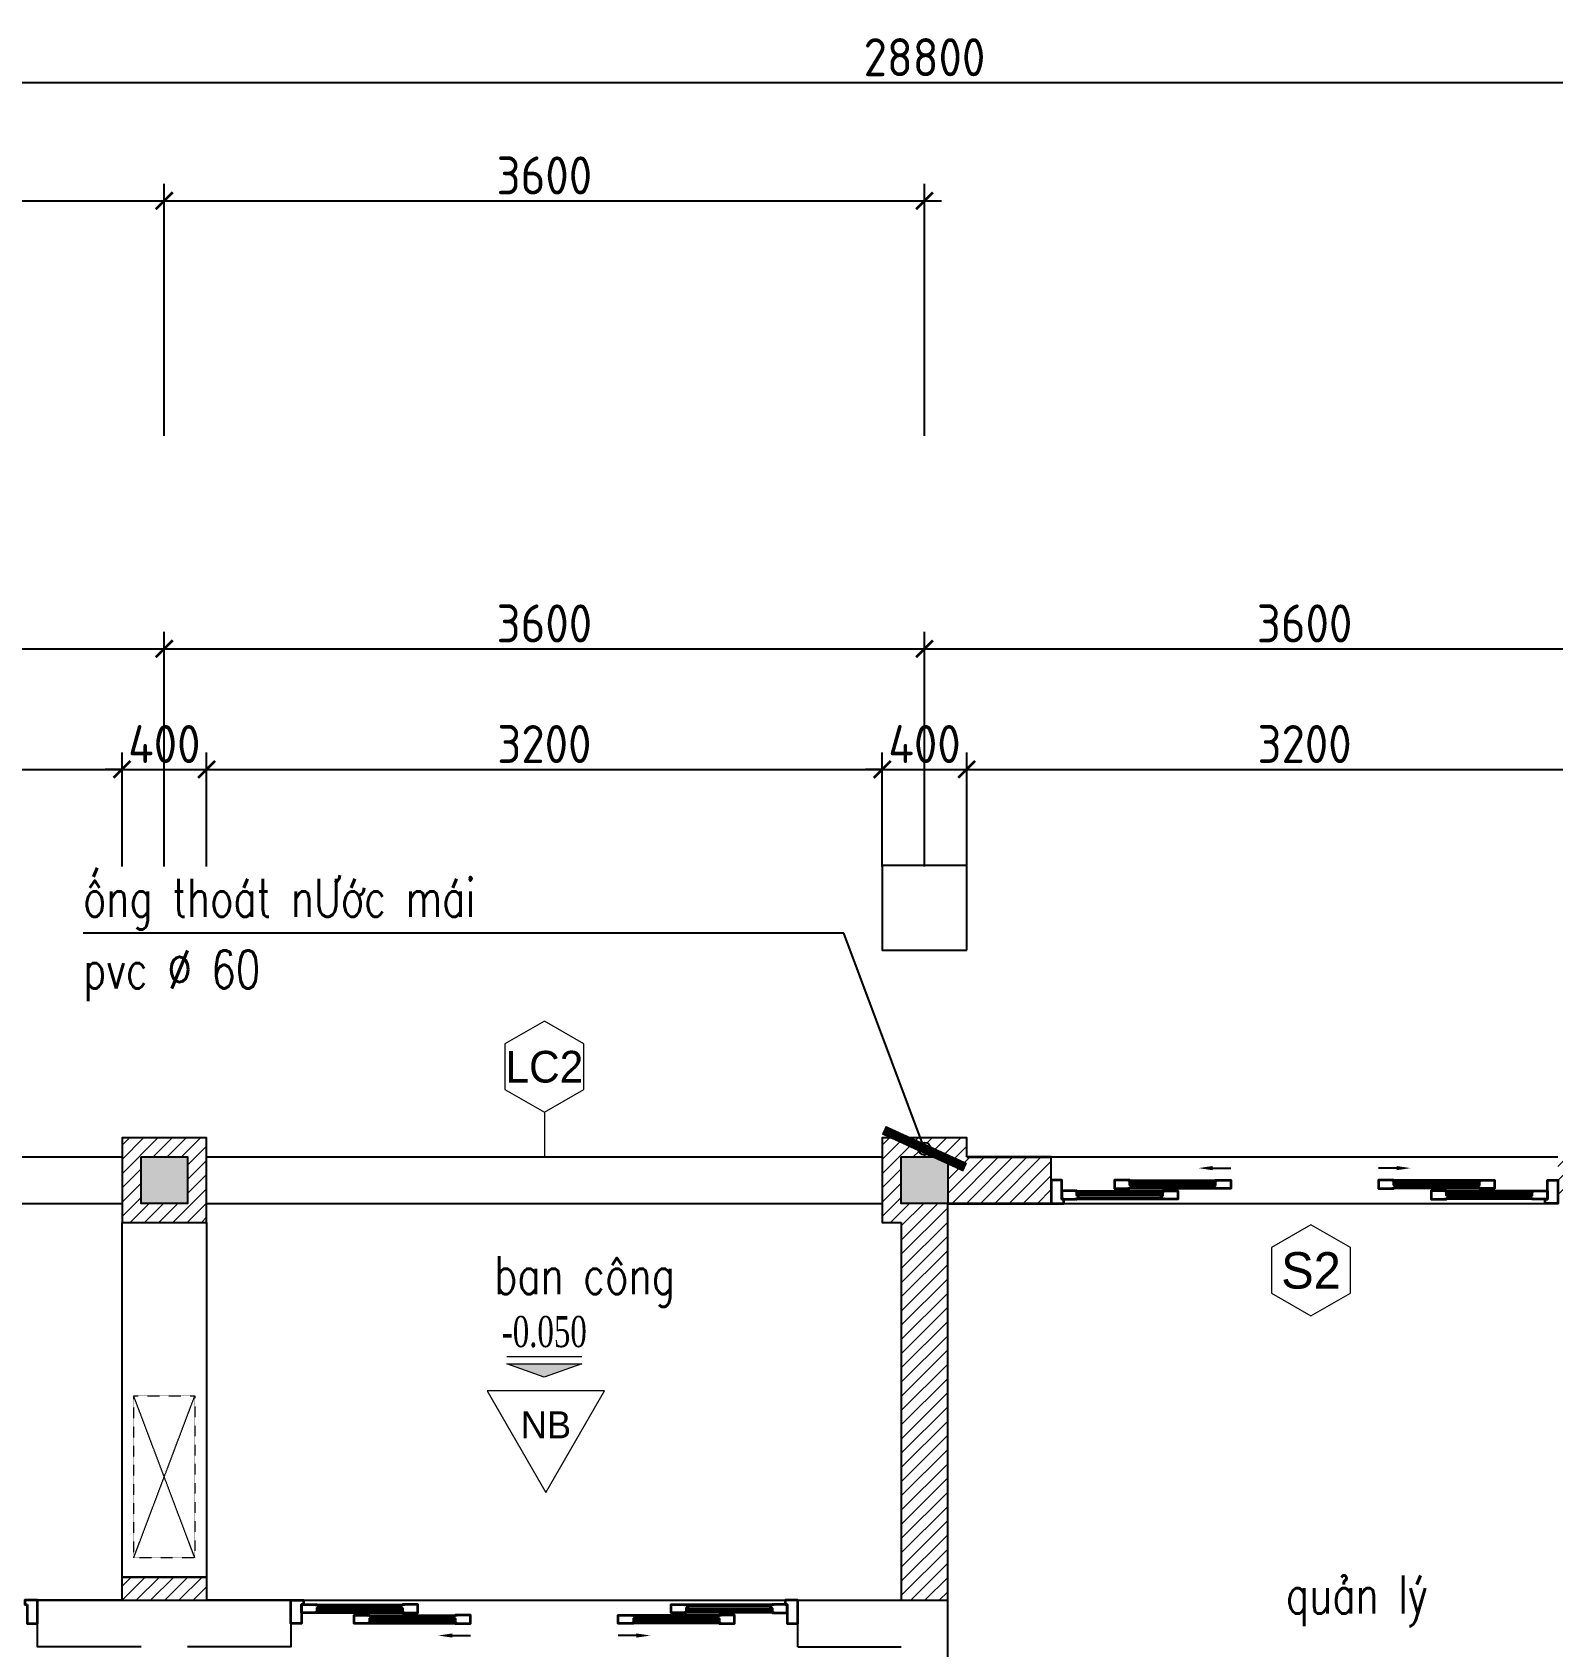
# Model space of a CAD drawing. Header units: inches. Extents: x 7154 to 95401, y -113037 to 84761.
# Drawn here: x 45930 to 53130, y 49715 to 57362 of the extents above; entities that cross this region are included whole.
import ezdxf
from ezdxf.enums import TextEntityAlignment as Align

# ---------------------------------------------------------------- set-up
doc = ezdxf.new("R2010")
doc.units = ezdxf.units.IN
doc.header["$MEASUREMENT"] = 0
doc.linetypes.add('HIDDEN2', pattern=[0.1875, 0.125, -0.0625])
doc.layers.get('DEFPOINTS').update_dxf_attribs({"color": 2})
for name, color, linetype in [('Dim', 144, 'Continuous'), ('HATCH', 8, 'Continuous'), ('MURC', 7, 'Continuous'), ('TEXT', 2, 'Continuous'), ('THAY', 9, 'Continuous'), ('tuong', 4, 'Continuous')]:
    doc.layers.add(name, color=color, linetype=linetype)
for name, color, linetype, lineweight in [('HACTH', 252, 'Continuous', 5), ('KHUAT', 254, 'HIDDEN2', 15), ('NEW', 2, 'Continuous', 35), ('ZONES', 7, 'Continuous', 18)]:
    doc.layers.add(name, color=color, linetype=linetype, lineweight=lineweight)
doc.styles.add('AVANTH', font='VnAvantH.TTF')
doc.styles.add('ISOCP', font='isocp.shx')
doc.styles.add('VNS', font='vntimeh.shx', dxfattribs={"width": 0.7})
doc.styles.add('VNSIMLI', font='vnsimli.shx', dxfattribs={"width": 0.75})
doc.dimstyles.new('1-100', dxfattribs={"dimtxt": 180, "dimasz": 80, "dimexe": 80, "dimexo": 0, "dimgap": 30, "dimtad": 1, "dimdec": 0, "dimzin": 0, "dimdsep": 46, "dimtxsty": 'ISOCP', "dimblk1": 'ARCHTICK', "dimblk2": 'ARCHTICK', "dimsah": 1, "dimcen": 0.09, "dimdle": 80, "dimclrd": 8, "dimclre": 8, "dimclrt": 6, "dimadec": 0, "dimazin": 0, "dimtfac": 1, "dimtdec": 0, "dimtix": 1, "dimtmove": 2, "dimatfit": 3, "dimldrblk": 'ARCHTICK', "dimfxl": 80, "dimtolj": 1, "dimtzin": 0, "dimarcsym": 0})
doc.dimstyles.new('100x2nn', dxfattribs={"dimscale": 2, "dimtxt": 180, "dimasz": 80, "dimexe": 80, "dimexo": 0, "dimgap": 30, "dimtad": 1, "dimdec": 0, "dimzin": 0, "dimdsep": 46, "dimtxsty": 'ISOCP', "dimblk1": 'ARCHTICK', "dimblk2": 'ARCHTICK', "dimsah": 1, "dimcen": 0.09, "dimdle": 80, "dimclrd": 8, "dimclre": 8, "dimclrt": 7, "dimadec": 0, "dimazin": 0, "dimtfac": 1, "dimtdec": 0, "dimtmove": 2, "dimatfit": 3, "dimldrblk": 'ARCHTICK', "dimfxl": 80, "dimtolj": 1, "dimtzin": 0, "dimarcsym": 0})

# ---------------------------------------------------------------- blocks, each defined once
blk = doc.blocks.new('_ArchTick')
at = {"color": 0, "linetype": 'ByBlock', "const_width": 0.15}
blk.add_lwpolyline([(-0.5, -0.5), (0.5, 0.5)], dxfattribs=at)
blk = doc.blocks.new('*D352')
at = {"layer": 'DEFPOINTS', "color": 0}
for p in [(46355.19671352487, 53870.47648587148), (43155.19671352487, 53410.71373491664), (46355.19671352487, 53410.71373491664)]:
    blk.add_point(p, dxfattribs=at)
at = {"layer": 'Dim', "color": 8, "lineweight": -2}
for p, q in [((43155.19671352487, 53410.71373491664), (43155.19671352487, 53950.47648587148)), ((46355.19671352487, 53410.71373491664), (46355.19671352487, 53950.47648587148)), ((43075.19671352487, 53870.47648587148), (46435.19671352487, 53870.47648587148))]:
    blk.add_line(p, q, dxfattribs=at)
at = {"layer": 'Dim', "color": 8, "lineweight": -2, "xscale": 80, "yscale": 80, "zscale": 80, "rotation": 180}
blk.add_blockref('_ArchTick', (43155.19671352487, 53870.47648587148), dxfattribs=at)
at = {"layer": 'Dim', "color": 8, "lineweight": -2, "xscale": 80, "yscale": 80, "zscale": 80}
blk.add_blockref('_ArchTick', (46355.19671352487, 53870.47648587148), dxfattribs=at)
at = {"layer": 'Dim', "color": 6, "insert": (44755.19671352487, 53990.49420240691), "char_height": 180, "attachment_point": 5, "style": 'ISOCP'}
blk.add_mtext('\\A1;3200', dxfattribs=at)
blk = doc.blocks.new('*D353')
at = {"layer": 'DEFPOINTS', "color": 0}
for p in [(46755.19671352487, 53870.47648587148), (46355.19671352487, 53410.71373491664), (46755.19671352487, 53410.71373491664)]:
    blk.add_point(p, dxfattribs=at)
at = {"layer": 'Dim', "color": 8, "lineweight": -2}
for p, q in [((46355.19671352487, 53410.71373491664), (46355.19671352487, 53950.47648587148)), ((46755.19671352487, 53410.71373491664), (46755.19671352487, 53950.47648587148)), ((46355.19671352487, 53870.47648587148), (46275.19671352487, 53870.47648587148)), ((46355.19671352487, 53870.47648587148), (46755.19671352487, 53870.47648587148)), ((46755.19671352487, 53870.47648587148), (46835.19671352487, 53870.47648587148))]:
    blk.add_line(p, q, dxfattribs=at)
at = {"layer": 'Dim', "color": 8, "lineweight": -2, "xscale": 80, "yscale": 80, "zscale": 80}
blk.add_blockref('_ArchTick', (46355.19671352487, 53870.47648587148), dxfattribs=at)
at = {"layer": 'Dim', "color": 8, "lineweight": -2, "xscale": 80, "yscale": 80, "zscale": 80, "rotation": 180}
blk.add_blockref('_ArchTick', (46755.19671352487, 53870.47648587148), dxfattribs=at)
at = {"layer": 'Dim', "color": 6, "insert": (46555.19671352487, 53990.47648587148), "char_height": 180, "attachment_point": 5, "style": 'ISOCP'}
blk.add_mtext('\\A1;400', dxfattribs=at)
blk = doc.blocks.new('*D354')
at = {"layer": 'DEFPOINTS', "color": 0}
for p in [(49955.19671352697, 53870.47648587148), (46755.19671352487, 53410.71373491664), (49955.19671352697, 53410.71373491664)]:
    blk.add_point(p, dxfattribs=at)
at = {"layer": 'Dim', "color": 8, "lineweight": -2}
for p, q in [((46755.19671352487, 53410.71373491664), (46755.19671352487, 53950.47648587148)), ((49955.19671352697, 53410.71373491664), (49955.19671352697, 53950.47648587148)), ((46675.19671352487, 53870.47648587148), (50035.19671352697, 53870.47648587148))]:
    blk.add_line(p, q, dxfattribs=at)
at = {"layer": 'Dim', "color": 8, "lineweight": -2, "xscale": 80, "yscale": 80, "zscale": 80, "rotation": 180}
blk.add_blockref('_ArchTick', (46755.19671352487, 53870.47648587148), dxfattribs=at)
at = {"layer": 'Dim', "color": 8, "lineweight": -2, "xscale": 80, "yscale": 80, "zscale": 80}
blk.add_blockref('_ArchTick', (49955.19671352697, 53870.47648587148), dxfattribs=at)
at = {"layer": 'Dim', "color": 6, "insert": (48355.19671352592, 53990.49420240691), "char_height": 180, "attachment_point": 5, "style": 'ISOCP'}
blk.add_mtext('\\A1;3200', dxfattribs=at)
blk = doc.blocks.new('*D355')
at = {"layer": 'DEFPOINTS', "color": 0}
for p in [(50355.19671352464, 53870.47648587148), (49955.19671352697, 53410.71373491664), (50355.19671352464, 53410.71373491664)]:
    blk.add_point(p, dxfattribs=at)
at = {"layer": 'Dim', "color": 8, "lineweight": -2}
for p, q in [((49955.19671352697, 53410.71373491664), (49955.19671352697, 53950.47648587148)), ((50355.19671352464, 53410.71373491664), (50355.19671352464, 53950.47648587148)), ((49955.19671352697, 53870.47648587148), (49875.19671352697, 53870.47648587148)), ((49955.19671352697, 53870.47648587148), (50355.19671352464, 53870.47648587148)), ((50355.19671352464, 53870.47648587148), (50435.19671352464, 53870.47648587148))]:
    blk.add_line(p, q, dxfattribs=at)
at = {"layer": 'Dim', "color": 8, "lineweight": -2, "xscale": 80, "yscale": 80, "zscale": 80}
blk.add_blockref('_ArchTick', (49955.19671352697, 53870.47648587148), dxfattribs=at)
at = {"layer": 'Dim', "color": 8, "lineweight": -2, "xscale": 80, "yscale": 80, "zscale": 80, "rotation": 180}
blk.add_blockref('_ArchTick', (50355.19671352464, 53870.47648587148), dxfattribs=at)
at = {"layer": 'Dim', "color": 6, "insert": (50155.1967135258, 53990.47648587148), "char_height": 180, "attachment_point": 5, "style": 'ISOCP'}
blk.add_mtext('\\A1;400', dxfattribs=at)
blk = doc.blocks.new('*D356')
at = {"layer": 'DEFPOINTS', "color": 0}
for p in [(53555.19671352464, 53870.47648587148), (50355.19671352464, 53410.71373491664), (53555.19671352464, 53410.71373491664)]:
    blk.add_point(p, dxfattribs=at)
at = {"layer": 'Dim', "color": 8, "lineweight": -2}
for p, q in [((50355.19671352464, 53410.71373491664), (50355.19671352464, 53950.47648587148)), ((53555.19671352464, 53410.71373491664), (53555.19671352464, 53950.47648587148)), ((50275.19671352464, 53870.47648587148), (53635.19671352464, 53870.47648587148))]:
    blk.add_line(p, q, dxfattribs=at)
at = {"layer": 'Dim', "color": 8, "lineweight": -2, "xscale": 80, "yscale": 80, "zscale": 80, "rotation": 180}
blk.add_blockref('_ArchTick', (50355.19671352464, 53870.47648587148), dxfattribs=at)
at = {"layer": 'Dim', "color": 8, "lineweight": -2, "xscale": 80, "yscale": 80, "zscale": 80}
blk.add_blockref('_ArchTick', (53555.19671352464, 53870.47648587148), dxfattribs=at)
at = {"layer": 'Dim', "color": 6, "insert": (51955.19671352464, 53990.49420240691), "char_height": 180, "attachment_point": 5, "style": 'ISOCP'}
blk.add_mtext('\\A1;3200', dxfattribs=at)
blk = doc.blocks.new('*D362')
at = {"layer": 'DEFPOINTS', "color": 0}
for p in [(46555.19671352487, 54441.7958654135), (42955.19671352487, 53410.71373491664), (46555.19671352487, 53410.71373491664)]:
    blk.add_point(p, dxfattribs=at)
at = {"layer": 'Dim', "color": 8, "lineweight": -2}
for p, q in [((42955.19671352487, 53410.71373491664), (42955.19671352487, 54521.7958654135)), ((46555.19671352487, 53410.71373491664), (46555.19671352487, 54521.7958654135)), ((42875.19671352487, 54441.7958654135), (46635.19671352487, 54441.7958654135))]:
    blk.add_line(p, q, dxfattribs=at)
at = {"layer": 'Dim', "color": 8, "lineweight": -2, "xscale": 80, "yscale": 80, "zscale": 80, "rotation": 180}
blk.add_blockref('_ArchTick', (42955.19671352487, 54441.7958654135), dxfattribs=at)
at = {"layer": 'Dim', "color": 8, "lineweight": -2, "xscale": 80, "yscale": 80, "zscale": 80}
blk.add_blockref('_ArchTick', (46555.19671352487, 54441.7958654135), dxfattribs=at)
at = {"layer": 'Dim', "color": 6, "insert": (44755.19671352487, 54561.7958654135), "char_height": 180, "attachment_point": 5, "style": 'ISOCP'}
blk.add_mtext('\\A1;3600', dxfattribs=at)
blk = doc.blocks.new('*D363')
at = {"layer": 'DEFPOINTS', "color": 0}
for p in [(50155.19671352464, 54441.7958654135), (46555.19671352487, 53410.71373491664), (50155.19671352464, 53410.71373491664)]:
    blk.add_point(p, dxfattribs=at)
at = {"layer": 'Dim', "color": 8, "lineweight": -2}
for p, q in [((46555.19671352487, 53410.71373491664), (46555.19671352487, 54521.7958654135)), ((50155.19671352464, 53410.71373491664), (50155.19671352464, 54521.7958654135)), ((46475.19671352487, 54441.7958654135), (50235.19671352464, 54441.7958654135))]:
    blk.add_line(p, q, dxfattribs=at)
at = {"layer": 'Dim', "color": 8, "lineweight": -2, "xscale": 80, "yscale": 80, "zscale": 80, "rotation": 180}
blk.add_blockref('_ArchTick', (46555.19671352487, 54441.7958654135), dxfattribs=at)
at = {"layer": 'Dim', "color": 8, "lineweight": -2, "xscale": 80, "yscale": 80, "zscale": 80}
blk.add_blockref('_ArchTick', (50155.19671352464, 54441.7958654135), dxfattribs=at)
at = {"layer": 'Dim', "color": 6, "insert": (48355.19671352475, 54561.7958654135), "char_height": 180, "attachment_point": 5, "style": 'ISOCP'}
blk.add_mtext('\\A1;3600', dxfattribs=at)
blk = doc.blocks.new('*D364')
at = {"layer": 'DEFPOINTS', "color": 0}
for p in [(53755.19671352464, 54441.7958654135), (50155.19671352464, 53410.71373491664), (53755.19671352464, 53410.71373491664)]:
    blk.add_point(p, dxfattribs=at)
at = {"layer": 'Dim', "color": 8, "lineweight": -2}
for p, q in [((50155.19671352464, 53410.71373491664), (50155.19671352464, 54521.7958654135)), ((53755.19671352464, 53410.71373491664), (53755.19671352464, 54521.7958654135)), ((50075.19671352464, 54441.7958654135), (53835.19671352464, 54441.7958654135))]:
    blk.add_line(p, q, dxfattribs=at)
at = {"layer": 'Dim', "color": 8, "lineweight": -2, "xscale": 80, "yscale": 80, "zscale": 80, "rotation": 180}
blk.add_blockref('_ArchTick', (50155.19671352464, 54441.7958654135), dxfattribs=at)
at = {"layer": 'Dim', "color": 8, "lineweight": -2, "xscale": 80, "yscale": 80, "zscale": 80}
blk.add_blockref('_ArchTick', (53755.19671352464, 54441.7958654135), dxfattribs=at)
at = {"layer": 'Dim', "color": 6, "insert": (51955.19671352464, 54561.7958654135), "char_height": 180, "attachment_point": 5, "style": 'ISOCP'}
blk.add_mtext('\\A1;3600', dxfattribs=at)
blk = doc.blocks.new('*D418')
at = {"layer": 'DEFPOINTS', "color": 0}
for p in [(46555.19671352487, 56563.86401592824), (42955.19671352487, 55450.83304392942), (46555.19671352487, 55450.83304392942)]:
    blk.add_point(p, dxfattribs=at)
at = {"layer": 'Dim', "color": 8, "lineweight": -2}
for p, q in [((42955.19671352487, 55450.83304392942), (42955.19671352487, 56643.86401592824)), ((46555.19671352487, 55450.83304392942), (46555.19671352487, 56643.86401592824)), ((42875.19671352487, 56563.86401592824), (46635.19671352487, 56563.86401592824))]:
    blk.add_line(p, q, dxfattribs=at)
at = {"layer": 'Dim', "color": 8, "lineweight": -2, "xscale": 80, "yscale": 80, "zscale": 80, "rotation": 180}
blk.add_blockref('_ArchTick', (42955.19671352487, 56563.86401592824), dxfattribs=at)
at = {"layer": 'Dim', "color": 8, "lineweight": -2, "xscale": 80, "yscale": 80, "zscale": 80}
blk.add_blockref('_ArchTick', (46555.19671352487, 56563.86401592824), dxfattribs=at)
at = {"layer": 'Dim', "color": 6, "insert": (44755.19671352487, 56683.86401592824), "char_height": 180, "attachment_point": 5, "style": 'ISOCP'}
blk.add_mtext('\\A1;3600', dxfattribs=at)
blk = doc.blocks.new('*D419')
at = {"layer": 'DEFPOINTS', "color": 0}
for p in [(50155.19671352464, 56563.86401592824), (46555.19671352487, 55450.83304392942), (50155.19671352464, 55450.83304392942)]:
    blk.add_point(p, dxfattribs=at)
at = {"layer": 'Dim', "color": 8, "lineweight": -2}
for p, q in [((46555.19671352487, 55450.83304392942), (46555.19671352487, 56643.86401592824)), ((50155.19671352464, 55450.83304392942), (50155.19671352464, 56643.86401592824)), ((46475.19671352487, 56563.86401592824), (50235.19671352464, 56563.86401592824))]:
    blk.add_line(p, q, dxfattribs=at)
at = {"layer": 'Dim', "color": 8, "lineweight": -2, "xscale": 80, "yscale": 80, "zscale": 80, "rotation": 180}
blk.add_blockref('_ArchTick', (46555.19671352487, 56563.86401592824), dxfattribs=at)
at = {"layer": 'Dim', "color": 8, "lineweight": -2, "xscale": 80, "yscale": 80, "zscale": 80}
blk.add_blockref('_ArchTick', (50155.19671352464, 56563.86401592824), dxfattribs=at)
at = {"layer": 'Dim', "color": 6, "insert": (48355.19671352475, 56683.86401592824), "char_height": 180, "attachment_point": 5, "style": 'ISOCP'}
blk.add_mtext('\\A1;3600', dxfattribs=at)
blk = doc.blocks.new('*D424')
at = {"layer": 'DEFPOINTS', "color": 0}
for p in [(64555.19671352464, 57123.7526390783), (35755.1967135251, 55450.83304392942), (64555.19671352464, 55450.83304392942)]:
    blk.add_point(p, dxfattribs=at)
at = {"layer": 'Dim', "color": 8, "lineweight": -2}
for p, q in [((35755.1967135251, 55450.83304392942), (35755.1967135251, 57203.7526390783)), ((64555.19671352464, 55450.83304392942), (64555.19671352464, 57203.7526390783)), ((35675.1967135251, 57123.7526390783), (64635.19671352464, 57123.7526390783))]:
    blk.add_line(p, q, dxfattribs=at)
at = {"layer": 'Dim', "color": 8, "lineweight": -2, "xscale": 80, "yscale": 80, "zscale": 80, "rotation": 180}
blk.add_blockref('_ArchTick', (35755.1967135251, 57123.7526390783), dxfattribs=at)
at = {"layer": 'Dim', "color": 8, "lineweight": -2, "xscale": 80, "yscale": 80, "zscale": 80}
blk.add_blockref('_ArchTick', (64555.19671352464, 57123.7526390783), dxfattribs=at)
at = {"layer": 'Dim', "color": 6, "insert": (50155.19671352487, 57243.77035561373), "char_height": 180, "attachment_point": 5, "style": 'ISOCP'}
blk.add_mtext('\\A1;28800', dxfattribs=at)
blk = doc.blocks.new('D-W')
blk.add_lwpolyline([(0, 0), (-259.8076211353182, -150), (-259.8076211353182, -450), (0, -600), (259.8076211353182, -450), (259.8076211353182, -150)], close=True)
at = {"layer": 'ZONES', "style": 'AVANTH'}
blk.add_attdef('DS', text='', height=240, dxfattribs=at).set_placement((-2.270098775625229e-09, -299.9999999994325), align=Align.MIDDLE)
blk = doc.blocks.new('CAODO')
blk.add_hatch(color=256).paths.add_polyline_path([(0, 0), (-225, 80), (225, 80)])
blk.add_line((-224.9999999980209, 123.5442020691989), (225.0000000019791, 123.5442020691989))
blk.add_lwpolyline([(0, 0), (-225, 80), (225, 80), (0, 0)])
at = {"layer": 'ZONES', "style": 'VNS', "width": 0.7}
blk.add_attdef('CAODO', text='', height=187.2, dxfattribs=at).set_placement((1.979060471057892e-09, 273.5442020691989), align=Align.MIDDLE)
blk = doc.blocks.new('MAT')
blk.add_lwpolyline([(-11.35755759902531, 94.63501609479226), (508.2576846716693, 994.6350160947914), (-530.9727998696653, 994.6350160947914)], close=True)
at = {"layer": 'ZONES', "style": 'AVANTH'}
blk.add_attdef('DS', text='', height=240, dxfattribs=at).set_placement((-11.35755760129905, 694.6350160944285), align=Align.MIDDLE)

msp = doc.modelspace()

# ---------------------------------------------------------------- hatches: boundary and pattern name
at = {"layer": 'HACTH'}
h = msp.add_hatch(dxfattribs=at)
h.set_pattern_fill('ANSI31', color=256, scale=15, style=0)
h.set_pattern_definition([(45, (46355.19671352487, 49934.73365747626), (-33.67596045400932, 33.67596045400933), [])])
h.paths.add_polyline_path([(46755.19671352487, 52124.73365747998), (46355.19671352487, 52124.73365747998), (46355.19671352487, 51724.73365747998), (46755.19671352487, 51724.73365747998)])
h.paths.add_polyline_path([(46665.19671352464, 51814.73365747998), (46445.19671352464, 51814.73365747998), (46445.19671352464, 52034.73365747998), (46665.19671352464, 52034.73365747998)], flags=16)
h.paths.add_polyline_path([(46755.19671352673, 50044.73365747998), (46355.19671352673, 50044.73365747998), (46355.19671352673, 49934.73365747719), (46755.19671352673, 49934.73365747626)])
h = msp.add_hatch(dxfattribs=at)
h.set_pattern_fill('ANSI31', color=256, scale=15, style=0)
h.set_pattern_definition([(45, (49955.19671352464, 49934.73365747998), (-33.67596045400932, 33.67596045400933), [])])
h.paths.add_polyline_path([(57465.19671352464, 51724.73365747998), (57555.19671352464, 51724.73365747998), (57555.19671352464, 52124.73365747998), (57155.19671352464, 52124.73365747998), (57155.19671352464, 52034.73365747998), (56755.19671352627, 52034.73365747998), (56755.19671352627, 51814.73365747998), (57245.19671352464, 51814.73365747998), (57245.19671352464, 52034.73365747998), (57465.19671352464, 52034.73365747998), (57465.19671352464, 51814.73365747998), (57245.19671352464, 51814.73365747998), (57245.1967135244, 49934.73365747998), (57465.19671352464, 49934.73365747998)])
h.paths.add_polyline_path([(54355.19671352534, 51924.73365747905), (54355.19671352184, 52034.73365747952), (53955.19671352464, 52034.73365747998), (53955.19671352464, 52124.73365747998), (53555.19671352464, 52124.73365747998), (53555.19671352464, 52034.73365747998), (53155.19671352394, 52034.73365747998), (53155.19671352394, 51814.73365747998), (53645.19671352673, 51814.73365747998), (53645.19671352673, 52034.73365747998), (53865.19671352673, 52034.73365747998), (53865.19671352673, 51814.73365747998), (54355.19671352534, 51814.73365747998)])
h.paths.add_polyline_path([(53725.19671352906, 52073.56692101131, -1), (53785.19671352906, 52073.56692101131, -1)], flags=16)
h.paths.add_polyline_path([(53865.19671352464, 51814.73365747998), (53645.19671352464, 51814.73365747998), (53645.19671352464, 49934.73365748138), (53865.19671352464, 49934.73365748092)])
h.paths.add_polyline_path([(50755.19671352743, 51924.73365747905), (50755.19671352394, 52034.73365747998), (50355.19671352464, 52034.73365747998), (50355.19671352464, 52124.73365747998), (49955.19671352464, 52124.73365747998), (49955.19671352464, 51724.73365747998), (50045.1967135251, 51724.73365747998), (50045.1967135251, 49934.73365748278), (50265.19671352487, 49934.73365748231), (50265.19671352487, 51814.73365747998), (50045.19671352464, 51814.73365747998), (50045.19671352464, 52034.73365747998), (50265.19671352464, 52034.73365747998), (50265.19671352464, 51814.73365747998), (50755.19671352743, 51814.73365747998)])
h.paths.add_polyline_path([(50125.19671352464, 52073.56692101131, -1), (50185.19671352464, 52073.56692101131, -1)], flags=16)
at = {"layer": 'HATCH'}
for points in [[(46665.19671352464, 51814.73365747998), (46445.19671352464, 51814.73365747998), (46445.19671352464, 52034.73365747998), (46665.19671352464, 52034.73365747998)], [(50265.19671352464, 51814.73365747998), (50045.19671352464, 51814.73365747998), (50045.19671352464, 52034.73365747998), (50265.19671352464, 52034.73365747998)]]:
    msp.add_hatch(color=256, dxfattribs=at).paths.add_polyline_path(points)

# ---------------------------------------------------------------- linework, layer by layer
at = {"layer": 'HATCH', "linetype": 'Continuous'}
for p, q in [((50755.19671352766, 52034.73365748278), (53155.19671352836, 52034.73365748278)), ((50815.19671352743, 51814.73365747905), (53095.19671352836, 51814.73365747905)), ((47215.19671352394, 49934.73365747719), (49495.19671352487, 49934.73365747719))]:
    msp.add_line(p, q, dxfattribs=at)
at = {"layer": 'KHUAT'}
for p, q in [((46410.38922154577, 50135.4603521924), (46700.00420550769, 50902.84779899078)), ((46700.00420550746, 50135.4603521924), (46410.38922154601, 50902.84779899078))]:
    msp.add_line(p, q, dxfattribs=at)
msp.add_lwpolyline([(46700.00420550746, 50135.4603521924), (46410.38922154577, 50135.4603521924), (46410.38922154601, 50902.84779899078), (46700.00420550769, 50902.84779899078)], close=True, dxfattribs=at)
at = {"layer": 'MURC'}
for p, q in [((51519.86355369608, 51981.76534766587), (51605.1697987509, 51981.76534766587)), ((52390.52987336181, 51981.76534766587), (52305.22362830699, 51981.76534766587)), ((47919.86355369259, 49767.7019672913), (48005.1697987474, 49767.7019672913)), ((48790.52987335832, 49767.7019672913), (48705.2236283035, 49767.7019672913))]:
    msp.add_line(p, q, dxfattribs=at)
for points in [[(51283.19671352743, 51851.73365747905), (50877.19671352743, 51851.73365747905), (50877.19671352743, 51857.73365747905), (51283.19671352743, 51857.73365747905)], [(51533.1967135272, 51901.73365747905), (51127.19671352743, 51901.73365747905), (51127.19671352743, 51907.73365747905), (51533.1967135272, 51907.73365747905)], [(52377.1967135286, 51901.73365747905), (52783.19671352836, 51901.73365747905), (52783.19671352836, 51907.73365747905), (52377.1967135286, 51907.73365747905)], [(52627.19671352836, 51851.73365747905), (53033.19671352836, 51851.73365747905), (53033.19671352836, 51857.73365747905), (52627.19671352836, 51857.73365747905)], [(47683.19671352371, 49897.73365747719), (47277.19671352394, 49897.73365747719), (47277.19671352394, 49891.73365747719), (47683.19671352371, 49891.73365747719)], [(49027.19671352487, 49897.73365747719), (49433.19671352487, 49897.73365747719), (49433.19671352487, 49891.73365747719), (49027.19671352487, 49891.73365747719)], [(47933.19671352371, 49847.73365747719), (47527.19671352371, 49847.73365747719), (47527.19671352371, 49841.73365747719), (47933.19671352371, 49841.73365747719)], [(48777.1967135251, 49847.73365747719), (49183.19671352487, 49847.73365747719), (49183.19671352487, 49841.73365747719), (48777.1967135251, 49841.73365747719)]]:
    msp.add_lwpolyline(points, close=True, dxfattribs=at)
at = {"layer": 'NEW'}
for p, q in [((50355.19671352464, 52034.73365747998), (50755.19671352743, 52034.73365747998)), ((50265.19671352487, 51814.73365747998), (50755.19671352743, 51814.73365747998))]:
    msp.add_line(p, q, dxfattribs=at)
for points in [[(50805.19671352743, 51834.73365747905), (50805.19671352743, 51924.73365747905), (50755.19671352743, 51924.73365747905), (50755.19671352743, 51814.73365747905), (50815.19671352743, 51814.73365747905), (50815.19671352743, 51834.73365747905), (50805.19671352743, 51834.73365747905)], [(53105.19671352836, 51834.73365747905), (53105.19671352836, 51924.73365747905), (53155.19671352836, 51924.73365747905), (53155.19671352836, 51814.73365747905), (53095.19671352836, 51814.73365747905), (53095.19671352836, 51834.73365747905), (53105.19671352836, 51834.73365747905)], [(45905.19671352487, 49914.73365747719), (45905.19671352487, 49824.73365747719), (45955.19671352487, 49824.73365747719), (45955.19671352487, 49934.73365747719), (45895.19671352487, 49934.73365747719), (45895.19671352487, 49914.73365747719), (45905.19671352487, 49914.73365747719)], [(47205.19671352394, 49914.73365747719), (47205.19671352394, 49824.73365747719), (47155.19671352394, 49824.73365747719), (47155.19671352394, 49934.73365747719), (47215.19671352394, 49934.73365747719), (47215.19671352394, 49914.73365747719), (47205.19671352394, 49914.73365747719)], [(49505.19671352487, 49914.73365747719), (49505.19671352487, 49824.73365747719), (49555.19671352487, 49824.73365747719), (49555.19671352487, 49934.73365747719), (49495.19671352487, 49934.73365747719), (49495.19671352487, 49914.73365747719), (49505.19671352487, 49914.73365747719)]]:
    msp.add_lwpolyline(points, close=True, dxfattribs=at)
for points in [[(51119.19671352743, 51924.73365747905), (51055.19671352743, 51924.73365747905), (51055.19671352743, 51884.73365747905), (51119.19671352743, 51884.73365747905), (51119.19671352743, 51884.73365747905), (51119.19671352743, 51884.73365747905), (51119.19671352743, 51886.73365747905), (51120.19671352743, 51886.73365747905), (51121.19671352743, 51886.73365747905), (51121.19671352743, 51884.73365747905), (51127.19671352743, 51884.73365747905), (51127.19671352743, 51886.73365747905), (51133.19671352743, 51892.73365747905), (51135.19671352743, 51892.73365747905), (51135.19671352743, 51901.73365747905), (51127.19671352743, 51901.73365747905), (51127.19671352743, 51924.73365747905), (51121.19671352743, 51924.73365747905), (51121.19671352743, 51922.73365747905), (51119.19671352743, 51922.73365747905), (51119.19671352743, 51924.73365747905), (51119.19671352743, 51924.73365747905)], [(51541.1967135272, 51924.73365747905), (51605.1967135272, 51924.73365747905), (51605.1967135272, 51884.73365747905), (51541.1967135272, 51884.73365747905), (51541.1967135272, 51884.73365747905), (51541.1967135272, 51884.73365747905), (51541.1967135272, 51886.73365747905), (51540.1967135272, 51886.73365747905), (51539.1967135272, 51886.73365747905), (51539.1967135272, 51884.73365747905), (51533.1967135272, 51884.73365747905), (51533.1967135272, 51886.73365747905), (51527.19671352697, 51892.73365747905), (51525.1967135272, 51892.73365747905), (51525.1967135272, 51901.73365747905), (51533.1967135272, 51901.73365747905), (51533.1967135272, 51924.73365747905), (51539.1967135272, 51924.73365747905), (51539.1967135272, 51922.73365747905), (51541.1967135272, 51922.73365747905), (51541.1967135272, 51924.73365747905), (51541.1967135272, 51924.73365747905)], [(52369.1967135286, 51924.73365747905), (52305.1967135286, 51924.73365747905), (52305.1967135286, 51884.73365747905), (52369.1967135286, 51884.73365747905), (52369.1967135286, 51884.73365747905), (52369.1967135286, 51884.73365747905), (52369.1967135286, 51886.73365747905), (52370.1967135286, 51886.73365747905), (52371.1967135286, 51886.73365747905), (52371.1967135286, 51884.73365747905), (52377.1967135286, 51884.73365747905), (52377.1967135286, 51886.73365747905), (52383.1967135286, 51892.73365747905), (52385.1967135286, 51892.73365747905), (52385.1967135286, 51901.73365747905), (52377.1967135286, 51901.73365747905), (52377.1967135286, 51924.73365747905), (52371.1967135286, 51924.73365747905), (52371.1967135286, 51922.73365747905), (52369.1967135286, 51922.73365747905), (52369.1967135286, 51924.73365747905), (52369.1967135286, 51924.73365747905)], [(52791.19671352836, 51924.73365747905), (52855.19671352836, 51924.73365747905), (52855.19671352836, 51884.73365747905), (52791.19671352836, 51884.73365747905), (52791.19671352836, 51884.73365747905), (52791.19671352836, 51884.73365747905), (52791.19671352836, 51886.73365747905), (52790.19671352836, 51886.73365747905), (52789.19671352836, 51886.73365747905), (52789.19671352836, 51884.73365747905), (52783.19671352836, 51884.73365747905), (52783.19671352836, 51886.73365747905), (52777.19671352836, 51892.73365747905), (52775.19671352836, 51892.73365747905), (52775.19671352836, 51901.73365747905), (52783.19671352836, 51901.73365747905), (52783.19671352836, 51924.73365747905), (52789.19671352836, 51924.73365747905), (52789.19671352836, 51922.73365747905), (52791.19671352836, 51922.73365747905), (52791.19671352836, 51924.73365747905), (52791.19671352836, 51924.73365747905)], [(50869.19671352743, 51874.73365747905), (50805.19671352743, 51874.73365747905), (50805.19671352743, 51834.73365747905), (50869.19671352743, 51834.73365747905), (50869.19671352743, 51834.73365747905), (50869.19671352743, 51834.73365747905), (50869.19671352743, 51836.73365747905), (50870.19671352743, 51836.73365747905), (50871.19671352743, 51836.73365747905), (50871.19671352743, 51834.73365747905), (50877.19671352743, 51834.73365747905), (50877.19671352743, 51836.73365747905), (50883.19671352743, 51842.73365747905), (50885.19671352743, 51842.73365747905), (50885.19671352743, 51851.73365747905), (50877.19671352743, 51851.73365747905), (50877.19671352743, 51874.73365747905), (50871.19671352743, 51874.73365747905), (50871.19671352743, 51872.73365747905), (50869.19671352743, 51872.73365747905), (50869.19671352743, 51874.73365747905), (50869.19671352743, 51874.73365747905)], [(51291.19671352743, 51874.73365747905), (51355.19671352743, 51874.73365747905), (51355.19671352743, 51834.73365747905), (51291.19671352743, 51834.73365747905), (51291.19671352743, 51834.73365747905), (51291.19671352743, 51834.73365747905), (51291.19671352743, 51836.73365747905), (51290.19671352743, 51836.73365747905), (51289.19671352743, 51836.73365747905), (51289.19671352743, 51834.73365747905), (51283.19671352743, 51834.73365747905), (51283.19671352743, 51836.73365747905), (51277.1967135272, 51842.73365747905), (51275.19671352743, 51842.73365747905), (51275.19671352743, 51851.73365747905), (51283.19671352743, 51851.73365747905), (51283.19671352743, 51874.73365747905), (51289.19671352743, 51874.73365747905), (51289.19671352743, 51872.73365747905), (51291.19671352743, 51872.73365747905), (51291.19671352743, 51874.73365747905), (51291.19671352743, 51874.73365747905)], [(52619.19671352836, 51874.73365747905), (52555.19671352836, 51874.73365747905), (52555.19671352836, 51834.73365747905), (52619.19671352836, 51834.73365747905), (52619.19671352836, 51834.73365747905), (52619.19671352836, 51834.73365747905), (52619.19671352836, 51836.73365747905), (52620.19671352836, 51836.73365747905), (52621.19671352836, 51836.73365747905), (52621.19671352836, 51834.73365747905), (52627.19671352836, 51834.73365747905), (52627.19671352836, 51836.73365747905), (52633.1967135286, 51842.73365747905), (52635.19671352836, 51842.73365747905), (52635.19671352836, 51851.73365747905), (52627.19671352836, 51851.73365747905), (52627.19671352836, 51874.73365747905), (52621.19671352836, 51874.73365747905), (52621.19671352836, 51872.73365747905), (52619.19671352836, 51872.73365747905), (52619.19671352836, 51874.73365747905), (52619.19671352836, 51874.73365747905)], [(53041.19671352836, 51874.73365747905), (53105.19671352836, 51874.73365747905), (53105.19671352836, 51834.73365747905), (53041.19671352836, 51834.73365747905), (53041.19671352836, 51834.73365747905), (53041.19671352836, 51834.73365747905), (53041.19671352836, 51836.73365747905), (53040.19671352836, 51836.73365747905), (53039.19671352836, 51836.73365747905), (53039.19671352836, 51834.73365747905), (53033.19671352836, 51834.73365747905), (53033.19671352836, 51836.73365747905), (53027.19671352813, 51842.73365747905), (53025.19671352836, 51842.73365747905), (53025.19671352836, 51851.73365747905), (53033.19671352836, 51851.73365747905), (53033.19671352836, 51874.73365747905), (53039.19671352836, 51874.73365747905), (53039.19671352836, 51872.73365747905), (53041.19671352836, 51872.73365747905), (53041.19671352836, 51874.73365747905), (53041.19671352836, 51874.73365747905)], [(47269.19671352394, 49874.73365747719), (47205.19671352394, 49874.73365747719), (47205.19671352394, 49914.73365747719), (47269.19671352394, 49914.73365747719), (47269.19671352394, 49914.73365747719), (47269.19671352394, 49914.73365747719), (47269.19671352394, 49912.73365747719), (47270.19671352394, 49912.73365747719), (47271.19671352394, 49912.73365747719), (47271.19671352394, 49914.73365747719), (47277.19671352394, 49914.73365747719), (47277.19671352394, 49912.73365747719), (47283.19671352417, 49906.73365747719), (47285.19671352394, 49906.73365747719), (47285.19671352394, 49897.73365747719), (47277.19671352394, 49897.73365747719), (47277.19671352394, 49874.73365747719), (47271.19671352394, 49874.73365747719), (47271.19671352394, 49876.73365747719), (47269.19671352394, 49876.73365747719), (47269.19671352394, 49874.73365747719), (47269.19671352394, 49874.73365747719)], [(47519.19671352371, 49824.73365747719), (47455.19671352371, 49824.73365747719), (47455.19671352371, 49864.73365747719), (47519.19671352371, 49864.73365747719), (47519.19671352371, 49864.73365747719), (47519.19671352371, 49864.73365747719), (47519.19671352371, 49862.73365747719), (47520.19671352371, 49862.73365747719), (47521.19671352371, 49862.73365747719), (47521.19671352371, 49864.73365747719), (47527.19671352371, 49864.73365747719), (47527.19671352371, 49862.73365747719), (47533.19671352394, 49856.73365747719), (47535.19671352371, 49856.73365747719), (47535.19671352371, 49847.73365747719), (47527.19671352371, 49847.73365747719), (47527.19671352371, 49824.73365747719), (47521.19671352371, 49824.73365747719), (47521.19671352371, 49826.73365747719), (47519.19671352371, 49826.73365747719), (47519.19671352371, 49824.73365747719), (47519.19671352371, 49824.73365747719)], [(47691.19671352371, 49874.73365747719), (47755.19671352371, 49874.73365747719), (47755.19671352371, 49914.73365747719), (47691.19671352371, 49914.73365747719), (47691.19671352371, 49914.73365747719), (47691.19671352371, 49914.73365747719), (47691.19671352371, 49912.73365747719), (47690.19671352371, 49912.73365747719), (47689.19671352371, 49912.73365747719), (47689.19671352371, 49914.73365747719), (47683.19671352371, 49914.73365747719), (47683.19671352371, 49912.73365747719), (47677.19671352371, 49906.73365747719), (47675.19671352371, 49906.73365747719), (47675.19671352371, 49897.73365747719), (47683.19671352371, 49897.73365747719), (47683.19671352371, 49874.73365747719), (47689.19671352371, 49874.73365747719), (47689.19671352371, 49876.73365747719), (47691.19671352371, 49876.73365747719), (47691.19671352371, 49874.73365747719), (47691.19671352371, 49874.73365747719)], [(47941.19671352371, 49824.73365747719), (48005.19671352371, 49824.73365747719), (48005.19671352371, 49864.73365747719), (47941.19671352371, 49864.73365747719), (47941.19671352371, 49864.73365747719), (47941.19671352371, 49864.73365747719), (47941.19671352371, 49862.73365747719), (47940.19671352371, 49862.73365747719), (47939.19671352371, 49862.73365747719), (47939.19671352371, 49864.73365747719), (47933.19671352371, 49864.73365747719), (47933.19671352371, 49862.73365747719), (47927.19671352371, 49856.73365747719), (47925.19671352371, 49856.73365747719), (47925.19671352371, 49847.73365747719), (47933.19671352371, 49847.73365747719), (47933.19671352371, 49824.73365747719), (47939.19671352371, 49824.73365747719), (47939.19671352371, 49826.73365747719), (47941.19671352371, 49826.73365747719), (47941.19671352371, 49824.73365747719), (47941.19671352371, 49824.73365747719)], [(48769.1967135251, 49824.73365747719), (48705.1967135251, 49824.73365747719), (48705.1967135251, 49864.73365747719), (48769.1967135251, 49864.73365747719), (48769.1967135251, 49864.73365747719), (48769.1967135251, 49864.73365747719), (48769.1967135251, 49862.73365747719), (48770.1967135251, 49862.73365747719), (48771.1967135251, 49862.73365747719), (48771.1967135251, 49864.73365747719), (48777.1967135251, 49864.73365747719), (48777.1967135251, 49862.73365747719), (48783.1967135251, 49856.73365747719), (48785.1967135251, 49856.73365747719), (48785.1967135251, 49847.73365747719), (48777.1967135251, 49847.73365747719), (48777.1967135251, 49824.73365747719), (48771.1967135251, 49824.73365747719), (48771.1967135251, 49826.73365747719), (48769.1967135251, 49826.73365747719), (48769.1967135251, 49824.73365747719), (48769.1967135251, 49824.73365747719)], [(49019.19671352487, 49874.73365747719), (48955.19671352487, 49874.73365747719), (48955.19671352487, 49914.73365747719), (49019.19671352487, 49914.73365747719), (49019.19671352487, 49914.73365747719), (49019.19671352487, 49914.73365747719), (49019.19671352487, 49912.73365747719), (49020.19671352487, 49912.73365747719), (49021.19671352487, 49912.73365747719), (49021.19671352487, 49914.73365747719), (49027.19671352487, 49914.73365747719), (49027.19671352487, 49912.73365747719), (49033.1967135251, 49906.73365747719), (49035.19671352487, 49906.73365747719), (49035.19671352487, 49897.73365747719), (49027.19671352487, 49897.73365747719), (49027.19671352487, 49874.73365747719), (49021.19671352487, 49874.73365747719), (49021.19671352487, 49876.73365747719), (49019.19671352487, 49876.73365747719), (49019.19671352487, 49874.73365747719), (49019.19671352487, 49874.73365747719)], [(49191.19671352487, 49824.73365747719), (49255.19671352487, 49824.73365747719), (49255.19671352487, 49864.73365747719), (49191.19671352487, 49864.73365747719), (49191.19671352487, 49864.73365747719), (49191.19671352487, 49864.73365747719), (49191.19671352487, 49862.73365747719), (49190.19671352487, 49862.73365747719), (49189.19671352487, 49862.73365747719), (49189.19671352487, 49864.73365747719), (49183.19671352487, 49864.73365747719), (49183.19671352487, 49862.73365747719), (49177.19671352487, 49856.73365747719), (49175.19671352487, 49856.73365747719), (49175.19671352487, 49847.73365747719), (49183.19671352487, 49847.73365747719), (49183.19671352487, 49824.73365747719), (49189.19671352487, 49824.73365747719), (49189.19671352487, 49826.73365747719), (49191.19671352487, 49826.73365747719), (49191.19671352487, 49824.73365747719), (49191.19671352487, 49824.73365747719)], [(49441.19671352487, 49874.73365747719), (49505.19671352487, 49874.73365747719), (49505.19671352487, 49914.73365747719), (49441.19671352487, 49914.73365747719), (49441.19671352487, 49914.73365747719), (49441.19671352487, 49914.73365747719), (49441.19671352487, 49912.73365747719), (49440.19671352487, 49912.73365747719), (49439.19671352487, 49912.73365747719), (49439.19671352487, 49914.73365747719), (49433.19671352487, 49914.73365747719), (49433.19671352487, 49912.73365747719), (49427.19671352464, 49906.73365747719), (49425.19671352487, 49906.73365747719), (49425.19671352487, 49897.73365747719), (49433.19671352487, 49897.73365747719), (49433.19671352487, 49874.73365747719), (49439.19671352487, 49874.73365747719), (49439.19671352487, 49876.73365747719), (49441.19671352487, 49876.73365747719), (49441.19671352487, 49874.73365747719), (49441.19671352487, 49874.73365747719)]]:
    msp.add_lwpolyline(points, dxfattribs=at)
at = {"layer": 'THAY', "ltscale": 400}
for p, q in [((43155.19671352487, 52034.73365747998), (46355.19671352487, 52034.73365747998)), ((46755.19671352487, 52034.73365747998), (49955.19671352464, 52034.73365747998)), ((43155.19671352487, 51814.73365747998), (46355.19671352487, 51814.73365747998)), ((46755.19671352487, 51814.73365747998), (49955.19671352464, 51814.73365747998))]:
    msp.add_line(p, q, dxfattribs=at)
at = {"layer": 'THAY'}
for points in [[(51127.19671352743, 51924.73365747905), (51533.19671352743, 51924.73365747905)], [(52783.19671352836, 51924.73365747905), (52377.19671352836, 51924.73365747905)], [(50877.19671352743, 51874.73365747905), (51283.19671352743, 51874.73365747905)], [(51127.19671352743, 51884.73365747905), (51533.19671352743, 51884.73365747905)], [(52783.19671352836, 51884.73365747905), (52377.19671352836, 51884.73365747905)], [(53033.19671352836, 51874.73365747905), (52627.19671352836, 51874.73365747905)], [(50877.19671352743, 51834.73365747905), (51283.19671352743, 51834.73365747905)], [(53033.19671352836, 51834.73365747905), (52627.19671352836, 51834.73365747905)], [(47277.19671352394, 49914.73365747719), (47683.19671352394, 49914.73365747719)], [(47277.19671352394, 49874.73365747719), (47683.19671352394, 49874.73365747719)], [(47527.19671352371, 49864.73365747719), (47933.19671352371, 49864.73365747719)], [(49183.19671352487, 49864.73365747719), (48777.19671352487, 49864.73365747719)], [(49433.19671352487, 49914.73365747719), (49027.19671352487, 49914.73365747719)], [(49433.19671352487, 49874.73365747719), (49027.19671352487, 49874.73365747719)], [(47527.19671352371, 49824.73365747719), (47933.19671352371, 49824.73365747719)], [(49183.19671352487, 49824.73365747719), (48777.19671352487, 49824.73365747719)]]:
    msp.add_lwpolyline(points, dxfattribs=at)
at = {"layer": 'THAY', "color": 8}
for points in [[(50877.19671352743, 51872.73365747905), (51283.19671352743, 51872.73365747905)], [(50885.19671352743, 51866.73365747905), (51275.19671352743, 51866.73365747905)], [(51127.19671352743, 51922.73365747905), (51533.19671352743, 51922.73365747905)], [(51127.19671352743, 51886.73365747905), (51533.19671352743, 51886.73365747905)], [(51135.1967135272, 51916.73365747905), (51525.19671352743, 51916.73365747905)], [(51135.1967135272, 51892.73365747905), (51525.19671352743, 51892.73365747905)], [(52783.19671352836, 51922.73365747905), (52377.19671352836, 51922.73365747905)], [(52783.19671352836, 51886.73365747905), (52377.19671352836, 51886.73365747905)], [(52775.1967135286, 51916.73365747905), (52385.19671352836, 51916.73365747905)], [(52775.1967135286, 51892.73365747905), (52385.19671352836, 51892.73365747905)], [(53033.19671352836, 51872.73365747905), (52627.19671352836, 51872.73365747905)], [(53025.19671352836, 51866.73365747905), (52635.19671352836, 51866.73365747905)], [(50877.19671352743, 51836.73365747905), (51283.19671352743, 51836.73365747905)], [(50885.19671352743, 51842.73365747905), (51275.19671352743, 51842.73365747905)], [(53033.19671352836, 51836.73365747905), (52627.19671352836, 51836.73365747905)], [(53025.19671352836, 51842.73365747905), (52635.19671352836, 51842.73365747905)], [(47277.19671352394, 49912.73365747719), (47683.19671352394, 49912.73365747719)], [(47277.19671352394, 49876.73365747719), (47683.19671352394, 49876.73365747719)], [(47285.19671352371, 49906.73365747719), (47675.19671352394, 49906.73365747719)], [(47285.19671352371, 49882.73365747719), (47675.19671352394, 49882.73365747719)], [(47527.19671352371, 49862.73365747719), (47933.19671352371, 49862.73365747719)], [(49183.19671352487, 49862.73365747719), (48777.19671352487, 49862.73365747719)], [(49433.19671352487, 49912.73365747719), (49027.19671352487, 49912.73365747719)], [(49433.19671352487, 49876.73365747719), (49027.19671352487, 49876.73365747719)], [(49425.19671352487, 49906.73365747719), (49035.19671352487, 49906.73365747719)], [(49425.19671352487, 49882.73365747719), (49035.19671352487, 49882.73365747719)], [(47527.19671352371, 49826.73365747719), (47933.19671352371, 49826.73365747719)], [(47535.19671352371, 49856.73365747719), (47925.19671352371, 49856.73365747719)], [(47535.19671352371, 49832.73365747719), (47925.19671352371, 49832.73365747719)], [(49183.19671352487, 49826.73365747719), (48777.19671352487, 49826.73365747719)], [(49175.1967135251, 49856.73365747719), (48785.19671352487, 49856.73365747719)], [(49175.1967135251, 49832.73365747719), (48785.19671352487, 49832.73365747719)]]:
    msp.add_lwpolyline(points, dxfattribs=at)
at = {"layer": 'THAY', "color": 7}
for points in [[(50877.19671352743, 51872.73365747905), (50877.19671352743, 51857.73365747905), (50877.19671352743, 51857.73365747905), (50885.19671352743, 51857.73365747905), (50885.19671352743, 51866.73365747905), (50883.19671352743, 51866.73365747905)], [(51127.19671352743, 51922.73365747905), (51127.19671352743, 51907.73365747905), (51127.19671352743, 51907.73365747905), (51135.19671352743, 51907.73365747905), (51135.19671352743, 51916.73365747905), (51133.19671352743, 51916.73365747905)], [(51283.19671352743, 51872.73365747905), (51283.19671352743, 51857.73365747905), (51283.19671352743, 51857.73365747905), (51275.19671352743, 51857.73365747905), (51275.19671352743, 51866.73365747905), (51277.1967135272, 51866.73365747905)], [(51533.1967135272, 51922.73365747905), (51533.1967135272, 51907.73365747905), (51533.1967135272, 51907.73365747905), (51525.1967135272, 51907.73365747905), (51525.1967135272, 51916.73365747905), (51527.19671352697, 51916.73365747905)], [(52377.1967135286, 51922.73365747905), (52377.1967135286, 51907.73365747905), (52377.1967135286, 51907.73365747905), (52385.1967135286, 51907.73365747905), (52385.1967135286, 51916.73365747905), (52383.1967135286, 51916.73365747905)], [(52627.19671352836, 51872.73365747905), (52627.19671352836, 51857.73365747905), (52627.19671352836, 51857.73365747905), (52635.19671352836, 51857.73365747905), (52635.19671352836, 51866.73365747905), (52633.1967135286, 51866.73365747905)], [(52783.19671352836, 51922.73365747905), (52783.19671352836, 51907.73365747905), (52783.19671352836, 51907.73365747905), (52775.19671352836, 51907.73365747905), (52775.19671352836, 51916.73365747905), (52777.19671352836, 51916.73365747905)], [(53033.19671352836, 51872.73365747905), (53033.19671352836, 51857.73365747905), (53033.19671352836, 51857.73365747905), (53025.19671352836, 51857.73365747905), (53025.19671352836, 51866.73365747905), (53027.19671352813, 51866.73365747905)], [(47277.19671352394, 49876.73365747719), (47277.19671352394, 49891.73365747719), (47277.19671352394, 49891.73365747719), (47285.19671352394, 49891.73365747719), (47285.19671352394, 49882.73365747719), (47283.19671352417, 49882.73365747719)], [(47683.19671352371, 49876.73365747719), (47683.19671352371, 49891.73365747719), (47683.19671352371, 49891.73365747719), (47675.19671352371, 49891.73365747719), (47675.19671352371, 49882.73365747719), (47677.19671352371, 49882.73365747719)], [(49027.19671352487, 49876.73365747719), (49027.19671352487, 49891.73365747719), (49027.19671352487, 49891.73365747719), (49035.19671352487, 49891.73365747719), (49035.19671352487, 49882.73365747719), (49033.1967135251, 49882.73365747719)], [(49433.19671352487, 49876.73365747719), (49433.19671352487, 49891.73365747719), (49433.19671352487, 49891.73365747719), (49425.19671352487, 49891.73365747719), (49425.19671352487, 49882.73365747719), (49427.19671352464, 49882.73365747719)], [(47527.19671352371, 49826.73365747719), (47527.19671352371, 49841.73365747719), (47527.19671352371, 49841.73365747719), (47535.19671352371, 49841.73365747719), (47535.19671352371, 49832.73365747719), (47533.19671352394, 49832.73365747719)], [(47933.19671352371, 49826.73365747719), (47933.19671352371, 49841.73365747719), (47933.19671352371, 49841.73365747719), (47925.19671352371, 49841.73365747719), (47925.19671352371, 49832.73365747719), (47927.19671352371, 49832.73365747719)], [(48777.1967135251, 49826.73365747719), (48777.1967135251, 49841.73365747719), (48777.1967135251, 49841.73365747719), (48785.1967135251, 49841.73365747719), (48785.1967135251, 49832.73365747719), (48783.1967135251, 49832.73365747719)], [(49183.19671352487, 49826.73365747719), (49183.19671352487, 49841.73365747719), (49183.19671352487, 49841.73365747719), (49175.19671352487, 49841.73365747719), (49175.19671352487, 49832.73365747719), (49177.19671352487, 49832.73365747719)]]:
    msp.add_lwpolyline(points, close=True, dxfattribs=at)
at = {"layer": 'THAY', "ltscale": 400}
msp.add_lwpolyline([(46355.19671352673, 51724.73365747998), (46755.19671352673, 51724.73365747998), (46755.19671352673, 50044.73365747998), (46355.19671352673, 50044.73365747998)], close=True, dxfattribs=at)
at = {"layer": 'tuong', "ltscale": 400}
for p, q in [((50755.19671352743, 51814.73365747905), (50755.19671352743, 52034.73365747905)), ((50755.19671352371, 51814.73365747998), (50755.19671352394, 52034.73365747952)), ((50045.1967135251, 51724.73365747998), (50045.1967135251, 49934.73365748278)), ((46355.19671352673, 49934.73365747719), (45955.19671352487, 49934.73365747719)), ((47155.19671352394, 49934.73365747533), (46755.19671352673, 49934.73365747626)), ((49555.19671352487, 49714.73365748278), (49555.19671352487, 49934.73365748278)), ((49555.19671352487, 49934.73365748278), (50265.19671352487, 49934.73365748278)), ((49555.19671352487, 49714.73365748278), (50045.1967135251, 49714.73365748278))]:
    msp.add_line(p, q, dxfattribs=at)
at = {"layer": 'tuong'}
for points in [[(50355.19671352697, 53014.73365747579), (50355.19671352697, 53414.73365747579), (49955.19671352697, 53414.73365747579), (49955.19671352697, 53014.73365747579)], [(46755.19671352487, 51724.73365747998), (46755.19671352487, 52124.73365747998), (46355.19671352487, 52124.73365747998), (46355.19671352487, 51724.73365747998)], [(46445.19671352464, 52034.73365747998), (46665.19671352464, 52034.73365747998), (46665.19671352464, 51814.73365747998), (46445.19671352464, 51814.73365747998)], [(50045.19671352464, 52034.73365747998), (50265.19671352464, 52034.73365747998), (50265.19671352464, 51814.73365747998), (50045.19671352464, 51814.73365747998)]]:
    msp.add_lwpolyline(points, close=True, dxfattribs=at)
for points in [[(50355.19671352464, 52034.73365747998), (50355.19671352464, 52124.73365747998), (49955.19671352464, 52124.73365747998), (49955.19671352464, 51724.73365747998), (50045.1967135251, 51724.73365747998)], [(49955.19671352464, 41934.73365747998), (49955.19671352464, 41824.73365747998), (50265.19671352487, 41824.73365747998), (50265.19671352487, 51814.73365747998)], [(46355.19671352673, 49934.73365747812), (46355.19671352673, 50044.73365747812), (46755.19671352673, 50044.73365747812), (46755.19671352673, 49934.73365747812)]]:
    msp.add_lwpolyline(points, dxfattribs=at)
at = {"layer": 'tuong', "ltscale": 400}
for points in [[(46445.1967135286, 49714.73365747812), (45955.19671352487, 49714.73365747533), (45955.19671352487, 49934.73365747812), (47155.19671352394, 49934.73365747533)], [(46755.19671352673, 49934.73365747766), (47155.19671352394, 49934.73365747719), (47155.19671352394, 49714.73365747533), (46665.1967135286, 49714.73365747812)]]:
    msp.add_lwpolyline(points, dxfattribs=at)
at = {"layer": 'tuong'}
msp.add_circle((50155.19671352464, 52073.56692101131), 30, dxfattribs=at)
at = {"layer": 'ZONES'}
msp.add_line((48355.19671352464, 52246.20019349898), (48355.19671352464, 52034.73365747952), dxfattribs=at)
for points in [[(51452.80839914479, 51981.76534766587, 0, 19.99999999999999, 0), (51519.86355369608, 51981.76534766587, 19.99999999999999, 19.99999999999999, 0)], [(52457.5850279131, 51981.76534766587, 0, 19.99999999999999, 0), (52390.52987336181, 51981.76534766587, 19.99999999999999, 19.99999999999999, 0)], [(47852.8083991413, 49767.7019672913, 0, 19.99999999999999, 0), (47919.86355369259, 49767.7019672913, 19.99999999999999, 19.99999999999999, 0)], [(48857.5850279096, 49767.7019672913, 0, 19.99999999999999, 0), (48790.52987335832, 49767.7019672913, 19.99999999999999, 19.99999999999999, 0)]]:
    msp.add_lwpolyline(points, format="xyseb", dxfattribs=at)

# ---------------------------------------------------------------- block references
ref = msp.add_blockref('D-W', (48355.19671352464, 52246.20019349898), dxfattribs=dict(at, xscale=0.7199999999720603, yscale=0.7199999999720603, zscale=0.7199999999999999, rotation=180))
ref.add_attrib('DS', 'lc2', dxfattribs={"height": 150, "style": 'AVANTH'}).set_placement((48355.19671352627, 52462.20019349805), align=Align.MIDDLE)
for name, p, xscale, yscale, zscale, values in [('D-W', (51985.57029130287, 51713.3218695207), 0.7199999999720603, 0.7199999999720603, 0.7199999999999999, {'DS': 's2'}), ('CAODO', (48354.78069224465, 50991.75148407347), 0.7875000000931323, 0.7875000000931323, 0.7874999999999659, {'CAODO': '-0.050'}), ('MAT', (48368.56853926112, 50394.29472794733), 0.534599999897182, 0.534599999897182, 0.5345999999901214, {'DS': 'nb'})]:
    msp.add_blockref(name, p, dxfattribs=dict(at, xscale=xscale, yscale=yscale, zscale=zscale)).add_auto_attribs(values)

# ---------------------------------------------------------------- texts
at = {"layer": 'TEXT', "color": 7, "style": 'VNSIMLI', "width": 0.75}
for s, p in [('èng tho¸t n¦íc m¸i', (46170.85593111487, 53172.12537307828)), ('pvc %%c 60', (46170.85593111487, 52832.6444669941))]:
    msp.add_text(s, height=179.9999999999999, dxfattribs=at).set_placement(p)
for s, p in [('ban c«ng', (48973.59487337945, 51475.11332794908)), ('qu¶n lý', (52538.06294807396, 49961.53047038871))]:
    msp.add_text(s, height=180, dxfattribs=at).set_placement(p, align=Align.MIDDLE_RIGHT)

# ---------------------------------------------------------------- dimensions: what is measured, and where the dimension line sits
at = {"layer": 'Dim'}
for base, p1, p2, picture, middle in [((64555.19671352464, 57123.7526390783), (35755.1967135251, 55450.83304392942), (64555.19671352464, 55450.83304392942), '*D424', (50155.19671352487, 57243.77035561373)), ((46555.19671352487, 56563.86401592824), (42955.19671352487, 55450.83304392942), (46555.19671352487, 55450.83304392942), '*D418', (44755.19671352487, 56683.86401592824)), ((50155.19671352464, 56563.86401592824), (46555.19671352487, 55450.83304392942), (50155.19671352464, 55450.83304392942), '*D419', (48355.19671352475, 56683.86401592824)), ((46555.19671352487, 54441.7958654135), (42955.19671352487, 53410.71373491664), (46555.19671352487, 53410.71373491664), '*D362', (44755.19671352487, 54561.7958654135)), ((50155.19671352464, 54441.7958654135), (46555.19671352487, 53410.71373491664), (50155.19671352464, 53410.71373491664), '*D363', (48355.19671352475, 54561.7958654135)), ((53755.19671352464, 54441.7958654135), (50155.19671352464, 53410.71373491664), (53755.19671352464, 53410.71373491664), '*D364', (51955.19671352464, 54561.7958654135)), ((46355.19671352487, 53870.47648587148), (43155.19671352487, 53410.71373491664), (46355.19671352487, 53410.71373491664), '*D352', (44755.19671352487, 53990.49420240691)), ((46755.19671352487, 53870.47648587148), (46355.19671352487, 53410.71373491664), (46755.19671352487, 53410.71373491664), '*D353', (46555.19671352487, 53990.47648587148)), ((49955.19671352697, 53870.47648587148), (46755.19671352487, 53410.71373491664), (49955.19671352697, 53410.71373491664), '*D354', (48355.19671352592, 53990.49420240691)), ((50355.19671352464, 53870.47648587148), (49955.19671352697, 53410.71373491664), (50355.19671352464, 53410.71373491664), '*D355', (50155.1967135258, 53990.47648587148)), ((53555.19671352464, 53870.47648587148), (50355.19671352464, 53410.71373491664), (53555.19671352464, 53410.71373491664), '*D356', (51955.19671352464, 53990.49420240691))]:
    dim = msp.add_linear_dim(base=base, p1=p1, p2=p2, dimstyle='1-100', dxfattribs=at)
    dim.commit()
    dim.dimension.update_dxf_attribs({"geometry": picture, "text_midpoint": middle})

# ---------------------------------------------------------------- leaders
at = {"layer": 'ZONES', "linetype": 'Continuous'}
msp.add_leader([(50155.19671352464, 52073.56692101131), (49773.89689117693, 53095.37070924859), (46171.07908995985, 53095.37070924859)], dimstyle='100x2nn', override={"dimasz": 150, "dimtad": 0}, dxfattribs=at)

doc.saveas('drawing.dxf')
